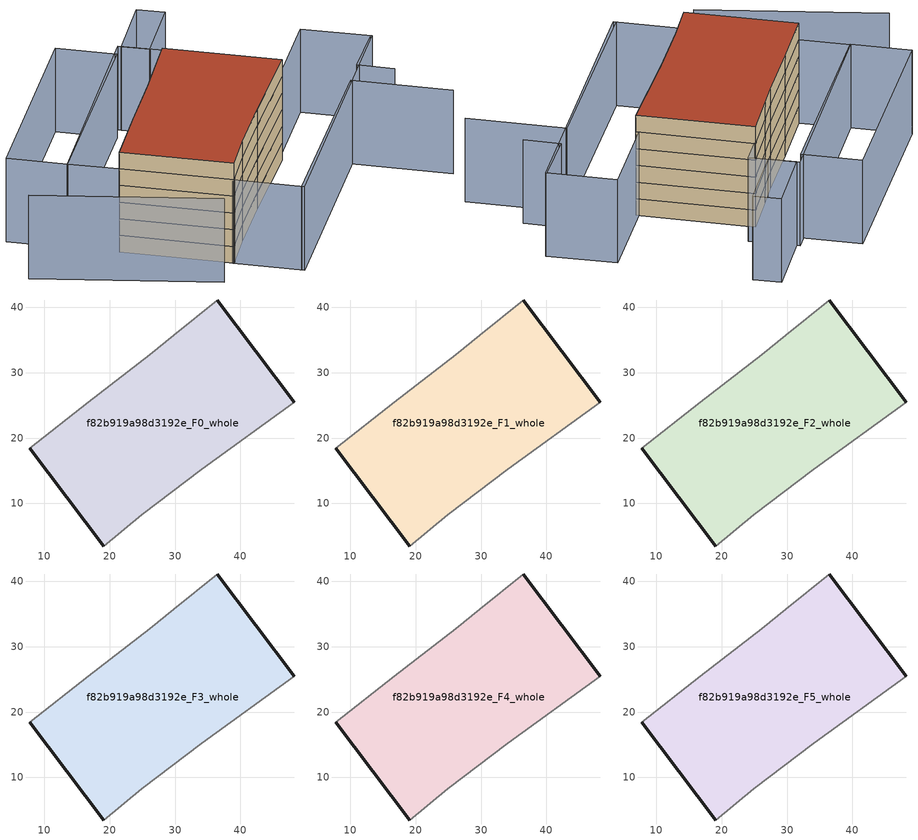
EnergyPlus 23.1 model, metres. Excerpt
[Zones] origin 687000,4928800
f82b919a98d3192e_F0_whole
 floor ground (EU_floor_Construction): 36.48,41.13 48.29,25.51 34.06,15.24 24.88,8.25 19.06,3.46 7.72,18.41 16.68,25.5 26.15,32.76 29.78,35.71 z0
 wall outside (EU_wall_Construction): 7.72,18.41 19.06,3.46 / 48.29,25.51 36.48,41.13 z0:3
 wall adiabatic (EU_wall_Construction): 19.06,3.46 24.88,8.25 34.06,15.24 48.29,25.51 / 36.48,41.13 29.78,35.71 26.15,32.76 16.68,25.5 7.72,18.41 z0:3
f82b919a98d3192e_F1_whole
 floor to f82b919a98d3192e_F0_whole (EU_floor_Construction): 36.48,41.13 48.29,25.51 34.06,15.24 24.88,8.25 19.06,3.46 7.72,18.41 16.68,25.5 26.15,32.76 29.78,35.71 z3
 wall outside (EU_wall_Construction): 7.72,18.41 19.06,3.46 / 48.29,25.51 36.48,41.13 z3:6
 wall adiabatic (EU_wall_Construction): 19.06,3.46 24.88,8.25 34.06,15.24 48.29,25.51 / 36.48,41.13 29.78,35.71 26.15,32.76 16.68,25.5 7.72,18.41 z3:6
f82b919a98d3192e_F2_whole
 floor to f82b919a98d3192e_F1_whole (EU_floor_Construction): 36.48,41.13 48.29,25.51 34.06,15.24 24.88,8.25 19.06,3.46 7.72,18.41 16.68,25.5 26.15,32.76 29.78,35.71 z6
 wall outside (EU_wall_Construction): 7.72,18.41 19.06,3.46 / 48.29,25.51 36.48,41.13 z6:9
 wall adiabatic (EU_wall_Construction): 19.06,3.46 24.88,8.25 34.06,15.24 48.29,25.51 / 36.48,41.13 29.78,35.71 26.15,32.76 16.68,25.5 7.72,18.41 z6:9
f82b919a98d3192e_F3_whole
 floor to f82b919a98d3192e_F2_whole (EU_floor_Construction): 36.48,41.13 48.29,25.51 34.06,15.24 24.88,8.25 19.06,3.46 7.72,18.41 16.68,25.5 26.15,32.76 29.78,35.71 z9
 wall outside (EU_wall_Construction): 7.72,18.41 19.06,3.46 / 48.29,25.51 36.48,41.13 z9:12
 wall adiabatic (EU_wall_Construction): 19.06,3.46 24.88,8.25 34.06,15.24 48.29,25.51 / 36.48,41.13 29.78,35.71 26.15,32.76 16.68,25.5 7.72,18.41 z9:12
f82b919a98d3192e_F4_whole
 floor to f82b919a98d3192e_F3_whole (EU_floor_Construction): 36.48,41.13 48.29,25.51 34.06,15.24 24.88,8.25 19.06,3.46 7.72,18.41 16.68,25.5 26.15,32.76 29.78,35.71 z12
 wall outside (EU_wall_Construction): 7.72,18.41 19.06,3.46 / 48.29,25.51 36.48,41.13 z12:15
 wall adiabatic (EU_wall_Construction): 19.06,3.46 24.88,8.25 34.06,15.24 48.29,25.51 / 36.48,41.13 29.78,35.71 26.15,32.76 16.68,25.5 7.72,18.41 z12:15
f82b919a98d3192e_F5_whole
 floor to f82b919a98d3192e_F4_whole (EU_floor_Construction): 36.48,41.13 48.29,25.51 34.06,15.24 24.88,8.25 19.06,3.46 7.72,18.41 16.68,25.5 26.15,32.76 29.78,35.71 z15
 wall outside (EU_wall_Construction): 7.72,18.41 19.06,3.46 / 48.29,25.51 36.48,41.13 z15:18
 wall adiabatic (EU_wall_Construction): 19.06,3.46 24.88,8.25 34.06,15.24 48.29,25.51 / 36.48,41.13 29.78,35.71 26.15,32.76 16.68,25.5 7.72,18.41 z15:18
 roof outside (EU_roof_Construction): 34.06,15.24 48.29,25.51 36.48,41.13 29.78,35.71 26.15,32.76 16.68,25.5 7.72,18.41 19.06,3.46 24.88,8.25 z18
shading: -9.23,20.99 13.47,-0.48 / 25.67,-5.26 55.73,17.4 / 55.73,17.4 65.78,4.07 / 63.64,15.78 59.94,20.83 / 59.94,20.83 68,26.73 / 68.42,26.73 26,-5.7 / 26,-5.7 18.85,3.65 / 18.85,3.65 61.27,36.08 / 61.27,36.08 68.42,26.73 / 40.59,44.01 7.72,18.41 / 7.72,18.41 2.53,25.08 / 2.53,25.08 35.4,50.67 / 35.4,50.67 40.59,44.01 / 33.52,48.66 2.57,25.02 / 2.57,25.02 -3.56,33.03 / -3.56,33.03 27.4,56.68 / 27.4,56.68 33.52,48.66 / 35.68,50.14 45.96,58.3 / 45.96,58.3 48.85,54.65 / 48.85,54.65 38.57,46.49 / 38.57,46.49 35.68,50.14 z0:15
[Building]
EU S2 Campaign: North Axis=0; Terrain=City; Solar Distribution=FullExterior
[Site:Location]
Bologna: Latitude=44.5; Longitude=11.25; Time Zone=1; Elevation=37
[SizingPeriod:WeatherFileDays]
AnnualSizingPeriod: Begin Month=1; Begin Day of Month=1; End Month=12; End Day of Month=31; Day of Week for Start Day=Monday; Use Weather File Daylight Saving Period=No; Use Weather File Rain and Snow Indicators=No
[MATERIAL]
EU_InternalMass_Material: Roughness=MediumRough; Thickness=0.1; Conductivity=1; Density=1800; Specific Heat=900; Thermal Absorptance=0.9; Solar Absorptance=0.7; Visible Absorptance=0.7
[MATERIAL:NOMASS] Roughness=MediumRough; Thermal Absorptance=0.9; Solar Absorptance=0.7; Visible Absorptance=0.7
Name | Thermal Resistance
EU_wall_NoMass | 0.905828
EU_roof_NoMass | 0.37593
EU_floor_NoMass | 0.67114
[CONSTRUCTION]
EU_wall_Construction: EU_wall_NoMass
EU_roof_Construction: EU_roof_NoMass
EU_floor_Construction: EU_floor_NoMass
EU_InternalMass_Construction: EU_InternalMass_Material
[ZONE] Type=1; Multiplier=1; Ceiling Height=autocalculate; Volume=2075.76; Floor Area=autocalculate; Part of Total Floor Area=Yes
f82b919a98d3192e_F0_whole; f82b919a98d3192e_F1_whole; f82b919a98d3192e_F2_whole; f82b919a98d3192e_F3_whole; f82b919a98d3192e_F4_whole; f82b919a98d3192e_F5_whole
[INTERNALMASS] Construction=EU_InternalMass_Construction; Surface Area=617.832
Name | Zone or ZoneList
f82b919a98d3192e_F0_whole_EU_InternalMass | f82b919a98d3192e_F0_whole
f82b919a98d3192e_F1_whole_EU_InternalMass | f82b919a98d3192e_F1_whole
f82b919a98d3192e_F2_whole_EU_InternalMass | f82b919a98d3192e_F2_whole
f82b919a98d3192e_F3_whole_EU_InternalMass | f82b919a98d3192e_F3_whole
f82b919a98d3192e_F4_whole_EU_InternalMass | f82b919a98d3192e_F4_whole
f82b919a98d3192e_F5_whole_EU_InternalMass | f82b919a98d3192e_F5_whole
[OTHEREQUIPMENT] Fuel Type=Electricity; Design Level Calculation Method=Watts/Area; Power per Zone Floor Area=1; Fraction Latent=0; Fraction Radiant=0; Fraction Lost=0; Carbon Dioxide Generation Rate=0; EndUse Subcategory=EU_Step8_InternalGains
Name | Zone or ZoneList or Space or SpaceList | Schedule
EU_Step8_InternalGain_f82b919a98d3192e_F0_whole_f000 | f82b919a98d3192e_F0_whole | EU_Step8_GainSchedule_f82b919a98d3192e_F0_whole_f000
EU_Step8_InternalGain_f82b919a98d3192e_F1_whole_f000 | f82b919a98d3192e_F1_whole | EU_Step8_GainSchedule_f82b919a98d3192e_F1_whole_f000
EU_Step8_InternalGain_f82b919a98d3192e_F2_whole_f000 | f82b919a98d3192e_F2_whole | EU_Step8_GainSchedule_f82b919a98d3192e_F2_whole_f000
EU_Step8_InternalGain_f82b919a98d3192e_F3_whole_f000 | f82b919a98d3192e_F3_whole | EU_Step8_GainSchedule_f82b919a98d3192e_F3_whole_f000
EU_Step8_InternalGain_f82b919a98d3192e_F4_whole_f000 | f82b919a98d3192e_F4_whole | EU_Step8_GainSchedule_f82b919a98d3192e_F4_whole_f000
EU_Step8_InternalGain_f82b919a98d3192e_F5_whole_f000 | f82b919a98d3192e_F5_whole | EU_Step8_GainSchedule_f82b919a98d3192e_F5_whole_f000
[ZONEVENTILATION:DESIGNFLOWRATE] Schedule=EU_AlwaysOn; Design Flow Rate Calculation Method=AirChanges/Hour; Air Changes per Hour=0.73129; Ventilation Type=Natural; Fan Pressure Rise=0; Fan Total Efficiency=1; Constant Term Coefficient=1; Temperature Term Coefficient=0; Velocity Term Coefficient=0; Velocity Squared Term Coefficient=0; Minimum Indoor Temperature=-100; Maximum Indoor Temperature=100; Delta Temperature=-100; Minimum Outdoor Temperature=-100; Maximum Outdoor Temperature=100; Maximum Wind Speed=40
Name | Zone or ZoneList or Space or SpaceList
EU_ConstantAir_f82b919a98d3192e_F0_whole | f82b919a98d3192e_F0_whole
EU_ConstantAir_f82b919a98d3192e_F1_whole | f82b919a98d3192e_F1_whole
EU_ConstantAir_f82b919a98d3192e_F2_whole | f82b919a98d3192e_F2_whole
EU_ConstantAir_f82b919a98d3192e_F3_whole | f82b919a98d3192e_F3_whole
EU_ConstantAir_f82b919a98d3192e_F4_whole | f82b919a98d3192e_F4_whole
EU_ConstantAir_f82b919a98d3192e_F5_whole | f82b919a98d3192e_F5_whole
[HVACTEMPLATE:THERMOSTAT] Constant Heating Setpoint=20; Constant Cooling Setpoint=50
EU_HeatOnly_f82b919a98d3192e_F0_whole; EU_HeatOnly_f82b919a98d3192e_F1_whole; EU_HeatOnly_f82b919a98d3192e_F2_whole; EU_HeatOnly_f82b919a98d3192e_F3_whole; EU_HeatOnly_f82b919a98d3192e_F4_whole; EU_HeatOnly_f82b919a98d3192e_F5_whole
[HVACTEMPLATE:ZONE:IDEALLOADSAIRSYSTEM] System Availability Schedule=EU_AlwaysOn; Maximum Heating Supply Air Temperature=50; Minimum Cooling Supply Air Temperature=13; Maximum Heating Supply Air Humidity Ratio=0.0156; Minimum Cooling Supply Air Humidity Ratio=0.0077; Heating Limit=NoLimit; Cooling Limit=NoLimit; Heating Availability Schedule=EU_AlwaysOn; Cooling Availability Schedule=EU_CoolingOff; Dehumidification Control Type=ConstantSensibleHeatRatio; Cooling Sensible Heat Ratio=0.7; Dehumidification Setpoint=60; Humidification Control Type=None; Humidification Setpoint=30; Outdoor Air Method=None; Outdoor Air Flow Rate per Person=0.00944; Outdoor Air Flow Rate per Zone Floor Area=0; Outdoor Air Flow Rate per Zone=0; Demand Controlled Ventilation Type=None; Outdoor Air Economizer Type=NoEconomizer; Heat Recovery Type=None; Sensible Heat Recovery Effectiveness=0.7; Latent Heat Recovery Effectiveness=0.65
Name | Template Thermostat
f82b919a98d3192e_F0_whole | EU_HeatOnly_f82b919a98d3192e_F0_whole
f82b919a98d3192e_F1_whole | EU_HeatOnly_f82b919a98d3192e_F1_whole
f82b919a98d3192e_F2_whole | EU_HeatOnly_f82b919a98d3192e_F2_whole
f82b919a98d3192e_F3_whole | EU_HeatOnly_f82b919a98d3192e_F3_whole
f82b919a98d3192e_F4_whole | EU_HeatOnly_f82b919a98d3192e_F4_whole
f82b919a98d3192e_F5_whole | EU_HeatOnly_f82b919a98d3192e_F5_whole
[SIZING:ZONE] Zone Cooling Design Supply Air Temperature Input Method=SupplyAirTemperature; Zone Cooling Design Supply Air Temperature=13; Zone Heating Design Supply Air Temperature Input Method=SupplyAirTemperature; Zone Heating Design Supply Air Temperature=50; Zone Cooling Design Supply Air Humidity Ratio=0.008; Zone Heating Design Supply Air Humidity Ratio=0.008; Cooling Design Air Flow Method=DesignDay; Cooling Design Air Flow Rate=0; Cooling Minimum Air Flow per Zone Floor Area=0.000762; Cooling Minimum Air Flow=0; Cooling Minimum Air Flow Fraction=0.2; Heating Design Air Flow Method=DesignDay; Heating Design Air Flow Rate=0; Heating Maximum Air Flow per Zone Floor Area=0.002032; Heating Maximum Air Flow=0.141576; Heating Maximum Air Flow Fraction=0.3; Account for Dedicated Outdoor Air System=No; Dedicated Outdoor Air System Control Strategy=NeutralSupplyAir; Dedicated Outdoor Air Low Setpoint Temperature for Design=autosize; Dedicated Outdoor Air High Setpoint Temperature for Design=autosize; Zone Load Sizing Method=Sensible Load Only No Latent Load; Zone Latent Cooling Design Supply Air Humidity Ratio Input Method=HumidityRatioDifference; Zone Cooling Design Supply Air Humidity Ratio Difference=0.005; Zone Latent Heating Design Supply Air Humidity Ratio Input Method=HumidityRatioDifference; Zone Humidification Design Supply Air Humidity Ratio Difference=0.005
f82b919a98d3192e_F0_whole; f82b919a98d3192e_F1_whole; f82b919a98d3192e_F2_whole; f82b919a98d3192e_F3_whole; f82b919a98d3192e_F4_whole; f82b919a98d3192e_F5_whole
[SCHEDULE:CONSTANT]
Name | Hourly Value
EU_AlwaysOn | 1
EU_CoolingOff | 0
[SCHEDULE:FILE] Column Number=1; Rows to Skip at Top=0; Number of Hours of Data=8760; Column Separator=Comma; Interpolate to Timestep=No; Minutes per Item=60; Adjust Schedule for Daylight Savings=Yes
Name | File
EU_Step8_GainSchedule_f82b919a98d3192e_F0_whole_f000 | ../../schedules/f82b919a98d3192e/f82b919a98d3192e_F0_whole_f000_gain.csv
EU_Step8_GainSchedule_f82b919a98d3192e_F1_whole_f000 | ../../schedules/f82b919a98d3192e/f82b919a98d3192e_F1_whole_f000_gain.csv
EU_Step8_GainSchedule_f82b919a98d3192e_F2_whole_f000 | ../../schedules/f82b919a98d3192e/f82b919a98d3192e_F2_whole_f000_gain.csv
EU_Step8_GainSchedule_f82b919a98d3192e_F3_whole_f000 | ../../schedules/f82b919a98d3192e/f82b919a98d3192e_F3_whole_f000_gain.csv
EU_Step8_GainSchedule_f82b919a98d3192e_F4_whole_f000 | ../../schedules/f82b919a98d3192e/f82b919a98d3192e_F4_whole_f000_gain.csv
EU_Step8_GainSchedule_f82b919a98d3192e_F5_whole_f000 | ../../schedules/f82b919a98d3192e/f82b919a98d3192e_F5_whole_f000_gain.csv
